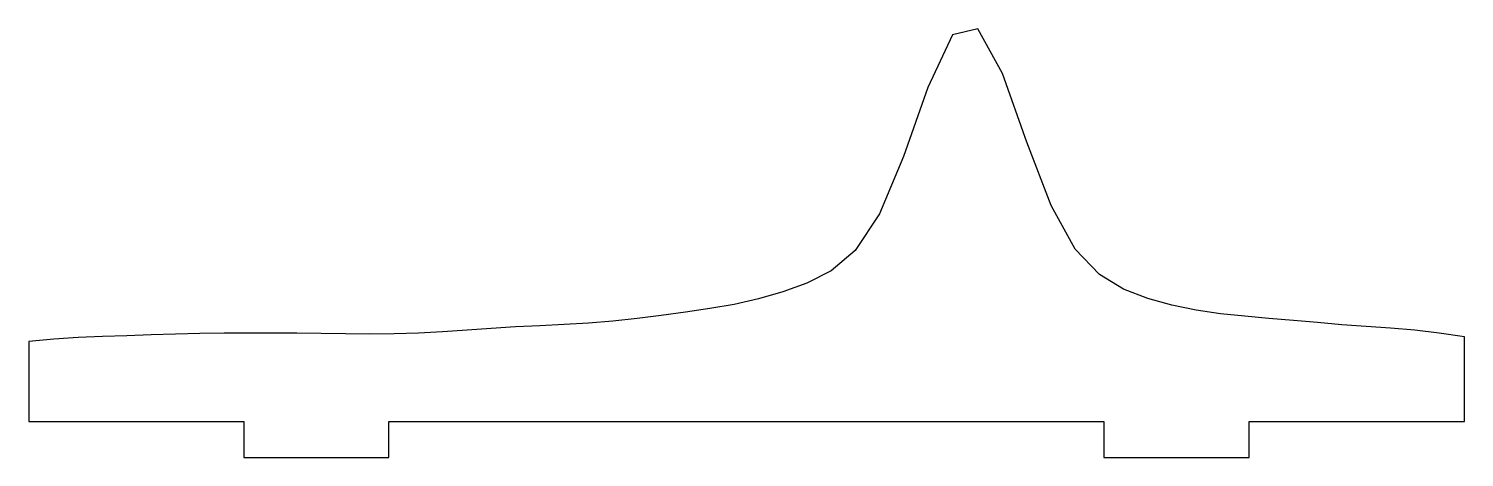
# Model space of a CAD drawing. Header units: metres. Extents: x 0 to 120, y -3 to 33.
import ezdxf

# ---------------------------------------------------------------- set-up
doc = ezdxf.new("R2010")
doc.units = ezdxf.units.M

msp = doc.modelspace()

# ---------------------------------------------------------------- linework, layer by layer
for p, q in [((79.36, 32.78), (77.24, 32.26)), ((81.42, 29.05), (79.36, 32.78)), ((77.24, 32.26), (75.18, 27.87)), ((83.46, 23.28), (81.42, 29.05)), ((75.18, 27.87), (73.15, 22.1)), ((85.49, 17.99), (83.46, 23.28)), ((73.15, 22.1), (71.12, 17.3)), ((71.12, 17.3), (69.1, 14.24)), ((87.52, 14.35), (85.49, 17.99)), ((69.1, 14.24), (67.08, 12.52)), ((89.54, 12.21), (87.52, 14.35)), ((67.08, 12.52), (65.05, 11.5)), ((91.56, 10.98), (89.54, 12.21)), ((65.05, 11.5), (63.03, 10.76)), ((93.58, 10.2), (91.56, 10.98)), ((58.97, 9.72), (56.94, 9.37)), ((61, 10.18), (58.97, 9.72)), ((63.03, 10.76), (61, 10.18)), ((95.61, 9.65), (93.58, 10.2)), ((97.64, 9.24), (95.61, 9.65)), ((50.84, 8.54), (48.81, 8.32)), ((52.87, 8.79), (50.84, 8.54)), ((54.9, 9.07), (52.87, 8.79)), ((56.94, 9.37), (54.9, 9.07)), ((99.67, 8.94), (97.64, 9.24)), ((101.7, 8.72), (99.67, 8.94)), ((103.73, 8.54), (101.7, 8.72)), ((105.77, 8.37), (103.73, 8.54)), ((12.2, 7.23), (10.17, 7.16)), ((14.24, 7.27), (12.2, 7.23)), ((16.27, 7.3), (14.24, 7.27)), ((18.3, 7.31), (16.27, 7.3)), ((20.34, 7.31), (18.3, 7.31)), ((22.37, 7.3), (20.34, 7.31)), ((24.41, 7.27), (22.37, 7.3)), ((26.44, 7.25), (24.41, 7.27)), ((28.47, 7.23), (26.44, 7.25)), ((30.51, 7.25), (28.47, 7.23)), ((32.54, 7.32), (30.51, 7.25)), ((34.57, 7.43), (32.54, 7.32)), ((36.61, 7.57), (34.57, 7.43)), ((38.64, 7.71), (36.61, 7.57)), ((40.67, 7.83), (38.64, 7.71)), ((42.71, 7.93), (40.67, 7.83)), ((44.74, 8.03), (42.71, 7.93)), ((46.77, 8.15), (44.74, 8.03)), ((48.81, 8.32), (46.77, 8.15)), ((107.8, 8.19), (105.77, 8.37)), ((109.84, 8.02), (107.8, 8.19)), ((111.87, 7.87), (109.84, 8.02)), ((113.9, 7.72), (111.87, 7.87)), ((115.94, 7.55), (113.9, 7.72)), ((117.98, 7.32), (115.94, 7.55)), ((120.08, 6.99), (117.98, 7.32)), ((2.03, 6.82), (-0.07, 6.62)), ((-0.07, 6.62), (-0.07, -0.07)), ((4.06, 6.94), (2.03, 6.82)), ((6.1, 7.02), (4.06, 6.94)), ((8.13, 7.09), (6.1, 7.02)), ((10.17, 7.16), (8.13, 7.09)), ((120.08, -0.07), (120.08, 6.99)), ((-0.07, -0.07), (17.93, -0.07)), ((17.93, -0.07), (17.93, -3.08)), ((30.07, -3.08), (30.07, -0.07)), ((30.07, -0.07), (89.92, -0.07)), ((89.92, -0.07), (89.92, -3.08)), ((102.08, -3.08), (102.08, -0.07)), ((102.08, -0.07), (120.08, -0.07)), ((17.93, -3.08), (30.07, -3.08)), ((89.92, -3.08), (102.08, -3.08))]:
    msp.add_line(p, q)

doc.saveas('drawing.dxf')
